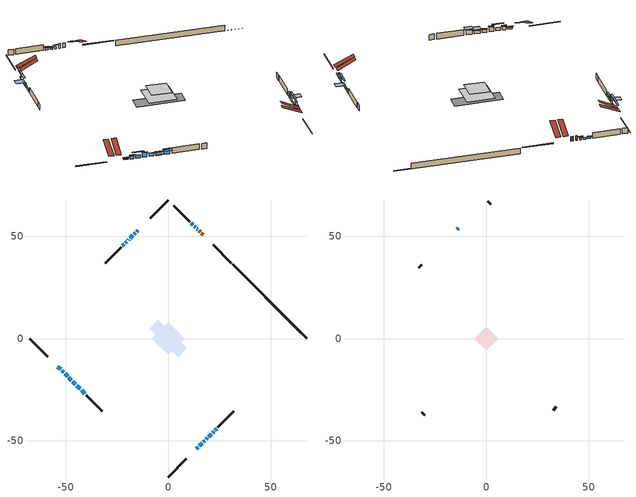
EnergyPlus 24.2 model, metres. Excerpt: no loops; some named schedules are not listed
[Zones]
conditioned space
 floor adiabatic (AdiabaticFloorConstruction): -8,0 0,8 8,0 0,-8 z1.37
 floor foundation (Slab1 construction): -9.05,4.82 -4.82,9.05 9.05,-4.82 4.82,-9.05 z-1.02
 wall outside (RimJoist1 construction): 0,-67.69 8.87,-58.82 / -67.69,0 -58.82,-8.87 / 0,67.69 -8.87,58.82 / 30.82,36.87 21.95,45.74 z1.37:1.67
 wall outside (AdiabaticWallConstruction 1): 17.02,50.67 16.18,51.51 / 15.52,52.17 15.03,52.66 z1.37:3.4
 wall outside (AdiabaticWallConstruction): -53.89,-13.8 -52.65,-15.04 z1.37:1.93; 13.8,-53.89 14.61,-53.08 / -20.3,47.39 -20.97,46.72 z1.37:2.26; 15.27,-52.42 16.56,-51.13 / -51.99,-15.7 -51.09,-16.6 / -50.44,-17.25 -49.2,-18.49 / 22.85,-44.84 23.59,-44.1 z1.37:2.67; -48.54,-19.15 -47.3,-20.39 / -42.39,-25.3 -40.72,-26.97 z1.37:3.4; -46.65,-21.05 -45.35,-22.34 / -17.34,50.35 -18.63,49.06 / 19.72,-47.97 21.01,-46.68 z1.37:2.69; -14.84,52.85 -15.41,52.28 / 13.33,54.36 12.73,54.96 z1.37:1.98; -16.07,51.62 -16.68,51.01 / 18.45,-49.24 19.06,-48.63 z1.37:2.31; 14.38,53.31 13.98,53.71 / 12.08,55.61 11.28,56.41 z1.37:2.29; 17.22,-50.47 17.8,-49.89 z1.37:1.88; -44.69,-23 -43.04,-24.65 z1.37:2.61; -19.29,48.4 -19.65,48.04 z1.37:3; -21.62,46.07 -22.43,45.26 z1.37:2.39; 21.67,-46.02 22.19,-45.5 z1.37:2.36
 wall outside (Wall1 construction): 24.24,-43.45 32.06,-35.63 / -40.06,-27.63 -32.24,-35.45 / -23.09,44.6 -30.91,36.78 / 10.63,57.06 2.81,64.88 z1.37:3.81
 wall foundation (FoundationWall1 construction): 31.48,36.21,-1.02 31.48,36.21,1.37 62.6,5.09,1.37 62.6,5.09,-0.92 67.69,0,-0.92 67.69,0,-1.02
 window (WindowConstruction): -53.89,-13.8 -52.65,-15.04 z1.37:1.93
 window (WindowConstruction 7): 13.8,-53.89 14.61,-53.08 z1.37:2.26
 window (WindowConstruction 8): 15.27,-52.42 16.56,-51.13 z1.37:2.67
 window (WindowConstruction 9): -51.99,-15.7 -51.09,-16.6 z1.37:2.67
 window (WindowConstruction 10): -50.44,-17.25 -49.2,-18.49 z1.37:2.67
 window (WindowConstruction 11): -48.54,-19.15 -47.3,-20.39 z1.37:3.4
 window (WindowConstruction 12): -46.64,-21.05 -45.35,-22.34 z1.37:2.69
 window (WindowConstruction 15): -14.84,52.85 -15.41,52.28 z1.37:1.98
 window (WindowConstruction 16): -16.07,51.62 -16.68,51.01 z1.37:2.31
 window (WindowConstruction 13): 14.38,53.31 13.98,53.71 z1.37:2.28
 window (WindowConstruction 17): -17.34,50.35 -18.63,49.06 z1.37:2.69
 window (WindowConstruction 18): 17.22,-50.47 17.79,-49.9 z1.37:1.88
 window (WindowConstruction 19): 18.45,-49.24 19.06,-48.63 z1.37:2.31
 window (WindowConstruction 20): 19.72,-47.97 21.01,-46.68 z1.37:2.69
 window (WindowConstruction 21): -44.69,-23 -43.04,-24.65 z1.37:2.61
 window (WindowConstruction 22): -42.39,-25.3 -40.72,-26.97 z1.37:3.4
 window (WindowConstruction 14): -19.29,48.4 -19.65,48.04 z1.37:2.99
 window (WindowConstruction 1): 13.33,54.37 12.73,54.96 z1.37:1.98
 window (WindowConstruction 2): 12.08,55.61 11.28,56.41 z1.37:2.28
 window (WindowConstruction 3): -20.3,47.39 -20.97,46.72 z1.37:2.26
 window (WindowConstruction 4): -21.62,46.07 -22.43,45.26 z1.37:2.38
 window (WindowConstruction 5): 21.67,-46.02 22.19,-45.5 z1.37:2.36
 window (WindowConstruction 6): 22.85,-44.84 23.58,-44.11 z1.37:2.67
 door (Door): 17.02,50.67 16.18,51.51 z1.37:3.4
 door (Door 1): 15.52,52.17 15.03,52.66 z1.37:3.4
 ceiling adiabatic (AdiabaticFloorConstruction): 0,-8 8,0 0,8 -8,0 z1.37
 roof outside (Roof2 construction): 13.15,-54.54,3.81 7.97,-49.37,7.47 6.53,-50.82,7.47 11.7,-55.99,3.81; -54.54,-13.15,3.81 -49.37,-7.97,7.47 -50.82,-6.53,7.47 -55.99,-11.7,3.81; -13.15,54.54,3.81 -7.97,49.37,7.47 -6.53,50.82,7.47 -11.7,55.99,3.81; 17.68,50.01,3.81 12.51,44.84,7.47 13.95,43.39,7.47 19.12,48.57,3.81
attic - vented
 floor to conditioned space (Floor1 construction Reversed): -5.83,0 0,5.83 5.83,0 0,-5.83 z3.81
 wall outside (AdiabaticWallConstruction): -13.8,53.89 -14.18,53.51 z1.37:2.29
 wall outside (Wall3 construction): 32.72,-34.97 34.21,-33.48 / -31.58,-36.11 -30.09,-37.6 / -31.57,36.12 -33.06,34.63 / 2.15,65.54 0.66,67.03 z1.37:3.81
 window (WindowConstruction 23): -13.8,53.89 -14.18,53.51 z1.37:2.28
 roof outside (Roof1 construction): 11.04,-56.65,3.81 5.45,-51.05,7.11 3.93,-52.56,7.11 9.53,-58.16,3.81; -56.65,-11.04,3.81 -51.05,-5.45,7.11 -52.56,-3.93,7.11 -58.16,-9.53,3.81; -11.04,56.65,3.81 -5.45,51.05,7.11 -3.93,52.56,7.11 -9.53,58.16,3.81; 19.78,47.91,3.81 14.18,42.31,7.11 15.7,40.8,7.11 21.3,46.39,3.81
shading: -16.12,51.57 -11.87,55.82 -12.19,56.15 -16.44,51.9 z5.02; -52.32,-15.37 -54.21,-13.48 -54.54,-13.8 -52.65,-15.69 z2.39; 15.04,-52.65 13.37,-54.32 13.8,-54.75 15.47,-53.08 z2.87; 16.99,-50.7 14.84,-52.85 15.27,-53.28 17.42,-51.13 z3.27; -50.77,-16.92 -52.32,-15.37 -52.64,-15.7 -51.09,-17.25 z3.13; -48.12,-19.57 -51.51,-16.18 -51.84,-16.5 -48.45,-19.89 z4.19; -47.16,-20.53 -48.68,-19.01 -49.01,-19.33 -47.48,-20.86 z3.6; -45.21,-22.48 -46.79,-20.9 -47.11,-21.23 -45.53,-22.81 z2.89; -17.14,50.55 -13.11,54.58 -13.44,54.9 -17.47,50.88 z4.42; -18.51,49.18 -14.24,53.45 -14.56,53.78 -18.84,49.5 z4.9; 13.55,54.14 14.81,52.88 15.13,53.21 13.88,54.46 z2.89; -18.96,48.73 -17.01,50.68 -19.6,53.27 -21.54,51.32 z3.15; 19.63,-48.06 15.39,-52.3 15.71,-52.63 19.95,-48.39 z4.47; 20.89,-46.8 16.62,-51.07 16.95,-51.4 21.22,-47.12 z4.9; 21.28,-46.41 19.45,-48.24 22.25,-51.04 24.08,-49.21 z3.07; -42.77,-24.92 -44.96,-22.73 -46.69,-24.45 -44.5,-26.64 z2.99; -40.45,-27.24 -42.66,-25.03 -44.16,-26.54 -41.95,-28.75 z3.78; -19.81,47.88 -19.13,48.56 -19.45,48.89 -20.13,48.21 z3.22; 12.57,55.12 13.49,54.2 13.92,54.63 13,55.55 z2.21; 11.12,56.57 12.24,55.45 12.67,55.88 11.55,57 z2.51; -21.29,46.4 -19.98,47.71 -20.41,48.14 -21.72,46.83 z2.72; -22.76,44.93 -21.3,46.39 -21.73,46.82 -23.19,45.36 z2.85; 22.3,-45.39 21.56,-46.13 21.99,-46.56 22.73,-45.82 z2.51; 23.75,-43.94 22.69,-45 23.12,-45.44 24.18,-44.37 z2.89
[Building]
Building 1: Terrain=Suburbs
[Site:Location]
Charlottetown AP_PE: Latitude {deg}=46.29; Longitude {deg}=-63.12; Time Zone {hr}=-4; Elevation {m}=48; Keep Site Location Information=Yes
[Site:GroundTemperature:Shallow]
1.81207, -0.126142, -0.281361, 0.638419, 4.33082, 8.00603, 11.1922, 13.2106, 13.3821, 11.7405, 8.63552, 5.07305
[Site:WaterMainsTemperature]
Calculation Method=Schedule; Temperature Schedule=mains temperature schedule
[Material] Roughness=Rough; Thermal Absorptance=0.9
Name | Thickness {m} | Conductivity {W/m-K} | Density {kg/m3} | Specific Heat {J/kg-K} | Solar Absorptance | Visible Absorptance
asphalt or fiberglass shingles | 0.00635 | 0.162714 | 1121.4 | 1465.45 | 0.4 | 0.4
ceiling loosefill ins | 0.0846667 | 0.0480833 | 16.02 | 1046.75 | 0.7 | 0.7
ceiling stud and cavity | 0.1397 | 0.093558 | 65.682 | 1177.47 | 0.7 | 0.7
concrete 4.0 in. | 0.1016 | 1.803125 | 2242.8 | 837.4 | 0.7 | 0.7
concrete 8.0 in. | 0.2032 | 1.803125 | 2242.8 | 837.4 | 0.7 | 0.7
door material | 0.04445 | 0.0451087 | 512.64 | 1214.23 | 0.7 | 0.7
exterior vertical ins | 0.0978042 | 0.029427 | 32.04 | 1214.23 | 0.7 | 0.7
floor covering | 0.0127 | 0.0433444 | 54.468 | 1339.84 | 0.6 | 0.6
floor rigid ins; wall rigid ins | 0.512978 | 0.029427 | 32.04 | 1214.23 | 0.7 | 0.7
floor stud and cavity | 0.1397 | 1.75129 | 37.0049 | 1207.88 | 0.7 | 0.7
furniture material conditioned space 1 | 0.1524 | 0.115458 | 640.8 | 1214.23 | 0.6 | 0.6
gypsum board | 0.0127 | 0.160291 | 801 | 837.4 | 0.6 | 0.6
gypsum board 1 | 0.0127 | 0.160291 | 801 | 837.4 | 0.7 | 0.7
osb sheathing 0.5 in. | 0.0127 | 0.115458 | 512.64 | 1214.23 | 0.7 | 0.7
osb sheathing 0.75 in. | 0.01905 | 0.115458 | 512.64 | 1214.23 | 0.7 | 0.7
osb sheathing 2.0 in. | 0.0508 | 0.115458 | 512.64 | 1214.23 | 0.7 | 0.7
rim joist rigid ins; roof rigid ins; slab rigid ins | 0.051816 | 0.029427 | 32.04 | 1214.23 | 0.7 | 0.7
rim joist stud and cavity | 0.0508 | 0.0391144 | 125.044 | 1163.47 | 0.6 | 0.6
roof stud and cavity | 0.2032 | 0.142977 | 78.34581 | 1123.46 | 0.7 | 0.7
wall stud and cavity | 0.1397 | 0.379624 | 139.0536 | 1170.24 | 0.7 | 0.7
wall stud and cavity 1 | 0.0889 | 6.9971 | 50.32683 | 1063.81 | 0.6 | 0.6
wall stud and cavity 2 | 0.0889 | 0.380278 | 52.3479 | 1209.89 | 0.7 | 0.7
wall stud and cavity 3 | 0.0889 | 0.391764 | 83.0341 | 1211.67 | 0.7 | 0.7
wood siding | 0.0254 | 0.102417 | 544.68 | 1172.36 | 0.4 | 0.4
wood siding 1 | 0.00254 | 0.102417 | 544.68 | 1172.36 | 0.4 | 0.4
wood siding 2; wood siding 3; wood siding 4 | 0.0254 | 0.102417 | 544.68 | 1172.36 | 0.7 | 0.7
[WindowMaterial:SimpleGlazingSystem]
Name | U-Factor {W/m2-K} | Solar Heat Gain Coefficient
WindowMaterial | 1.98105 | 0.41
WindowMaterial 1 | 2.01342 | 0.4
WindowMaterial 10 | 2.9236 | 0.68
WindowMaterial 11 | 1.9856 | 0.39
WindowMaterial 12 | 2.08155 | 0.4
WindowMaterial 13 | 1.7386 | 0.4
WindowMaterial 14 | 1.98787 | 0.41
WindowMaterial 15 | 2.69478 | 0.3
WindowMaterial 16 | 2.49321 | 0.34
WindowMaterial 17 | 2.58519 | 0.32
WindowMaterial 18 | 2.26325 | 0.38
WindowMaterial 19 | 1.91519 | 0.41
WindowMaterial 2 | 2.01455 | 0.38
WindowMaterial 20 | 1.74712 | 0.39
WindowMaterial 3 | 2.484125 | 0.34
WindowMaterial 4 | 2.342175 | 0.36
WindowMaterial 5 | 2.325141 | 0.36
WindowMaterial 6 | 2.27745 | 0.37
WindowMaterial 7 | 2.2025 | 0.38
WindowMaterial 8 | 2.086665 | 0.4
WindowMaterial 9 | 2.46766 | 0.34
[Construction]
AdiabaticFloorConstruction: floor stud and cavity, floor rigid ins, osb sheathing 0.75 in., floor covering
AdiabaticWallConstruction: wood siding 3, wall rigid ins, wall stud and cavity 2, gypsum board
AdiabaticWallConstruction 1: wood siding 4, wall rigid ins, wall stud and cavity 2, gypsum board
Door; Door 1: door material
Floor1 construction Reversed: gypsum board, ceiling stud and cavity, ceiling loosefill ins
FoundationWall1 construction: concrete 8.0 in., gypsum board 1
furniture construction conditioned space 1: furniture material conditioned space 1
PartitionWallConstruction: gypsum board, wall stud and cavity 3, gypsum board
RimJoist1 construction: wood siding 2, rim joist rigid ins, osb sheathing 2.0 in., rim joist stud and cavity
Roof1 construction: asphalt or fiberglass shingles
Roof2 construction: asphalt or fiberglass shingles, roof rigid ins, osb sheathing 0.75 in., roof stud and cavity, gypsum board
Slab1 construction: slab rigid ins, concrete 4.0 in.
Wall1 construction: wood siding, osb sheathing 0.5 in., wall stud and cavity, gypsum board
Wall3 construction: wood siding 1, wall stud and cavity 1
WindowConstruction: WindowMaterial
WindowConstruction 1: WindowMaterial 1
WindowConstruction 10: WindowMaterial 10
WindowConstruction 11: WindowMaterial 11
WindowConstruction 12; WindowConstruction 17; WindowConstruction 20: WindowMaterial 12
WindowConstruction 13: WindowMaterial 13
WindowConstruction 14: WindowMaterial 14
WindowConstruction 15: WindowMaterial 15
WindowConstruction 16; WindowConstruction 19: WindowMaterial 16
WindowConstruction 18: WindowMaterial 17
WindowConstruction 2: WindowMaterial 2
WindowConstruction 21: WindowMaterial 18
WindowConstruction 22: WindowMaterial 19
WindowConstruction 23: WindowMaterial 20
WindowConstruction 3: WindowMaterial 3
WindowConstruction 4: WindowMaterial 4
WindowConstruction 5: WindowMaterial 5
WindowConstruction 6: WindowMaterial 6
WindowConstruction 7: WindowMaterial 7
WindowConstruction 8: WindowMaterial 8
WindowConstruction 9: WindowMaterial 9
[Zone] Multiplier=1; Part of Total Floor Area=Yes
Name | Volume {m3}
attic - vented | 35.842
conditioned space | 649.8
[Space]
Name | Zone | Volume {m3}
attic - vented 1 | attic - vented | 35.842
conditioned space 1 | conditioned space | 649.8
[ZoneInfiltration:EffectiveLeakageArea]
infil attic - vented 1: Zone or Space=attic - vented 1; Schedule=Always On Discrete; Effective Air Leakage Area {cm2}=2431.16; Stack Coefficient=0.000399017; Wind Coefficient=3.74898e-05
[ZoneMixing]
whole house fan mix: Zone or Space=attic - vented; Schedule=Always On Continuous; Design Flow Rate Calculation Method=Flow/Zone; Design Flow Rate {m3/s}=0; Source Zone or Space=conditioned space
[SurfaceProperty:ExposedFoundationPerimeter]
Slab1: Exposed Perimeter Calculation Method=TotalExposedPerimeter; Total Exposed Perimeter {m}=51.207
[InternalMass] Zone or ZoneList=conditioned space; Space or SpaceList=conditioned space 1
Name | Construction | Surface Area {m2}
furniture mass conditioned space 1 | furniture construction conditioned space 1 | 98.1318
partition wall mass | PartitionWallConstruction | 245.33
[Lights]
interior lighting: Zone or ZoneList or Space or SpaceList=conditioned space 1; Schedule=interior lighting schedule; Design Level Calculation Method=LightingLevel; Lighting Level {W}=343.2; Return Air Fraction=0; Fraction Radiant=0.6; Fraction Visible=0.2; Fraction Replaceable=1
[People]
occupants: Zone or ZoneList or Space or SpaceList=conditioned space 1; Number of People Schedule=occupants schedule; Number of People Calculation Method=People; Number of People=3; Fraction Radiant=0.314171; Sensible Heat Fraction=0.56303; Activity Level Schedule=occupants activity schedule; Carbon Dioxide Generation Rate {m3/s-W}=0; Enable ASHRAE 55 Comfort Warnings=No; Mean Radiant Temperature Calculation Type=EnclosureAveraged
[ElectricEquipment] Zone or ZoneList or Space or SpaceList=conditioned space 1; Design Level Calculation Method=EquipmentLevel
Name | Schedule | Design Level {W} | Fraction Latent | Fraction Radiant | Fraction Lost
clothes dryer | clothes dryer schedule | 140.772 | 0.015 | 0.081 | 0.85
clothes washer | clothes washer schedule | 32.1985 | 0.03 | 0.162 | 0.7
cooking range | cooking range schedule | 215.147 | 0.08 | 0.432 | 0.2
dishwasher | dishwasher schedule | 66.8632 | 0.3 | 0.18 | 0.4
fridge | fridge schedule | 72.9452 | 0 | 0.6 | 0
mech vent bath fan 0 | mech vent bath fan 0 schedule | 50.2 | 0 | 0 | 1
mech vent bath fan 1 | mech vent bath fan 1 schedule | 50.2 | 0 | 0 | 1
mech vent house fan | mech vent house fan schedule | 0 | 0 | 0 | 1
mech vent house fan cfis | mech vent house fan cfis schedule | 0 | 0 | 0 | 0
misc plug loads | misc plug loads schedule | 494.7 | 0.045 | 0.513 | 0.1
whole house fan | Always On Discrete | 0 | 0 | 0 | 1
[OtherEquipment] Zone or ZoneList or Space or SpaceList=conditioned space 1; Design Level Calculation Method=EquipmentLevel
Name | Fuel Type | Schedule | Design Level {W} | Fraction Latent | Fraction Radiant | Fraction Lost
clothes dryer 1 | Electricity | clothes dryer schedule | 0 | 0.015 | 0.081 | 0.85
cooking range 1 | Electricity | cooking range schedule | 0 | 0.08 | 0.432 | 0.2
general water use latent | None | general water use schedule | 62.594 | 1 | 0 | 0
general water use sensible | None | general water use schedule | -61.6891 | 0 | 0.6 | 0
mech vent house fan latent load | None | Always On Discrete | 0 | 1 | 0 | 0
mech vent house fan sensible load | None | Always On Discrete | 0 | 0 | 0 | 0
water heater energy adjustment1 | Electricity | Always On Discrete | 0.01 | 0 | 0 | 1
[ZoneInfiltration:DesignFlowRate] Zone or ZoneList or Space or SpaceList=conditioned space 1; Schedule=Always On Discrete; Design Flow Rate Calculation Method=Flow/Zone; Design Flow Rate {m3/s}=0
infil flow; natural vent flow; whole house fan flow
[Foundation:Kiva]
Foundation Kiva 1: Initial Indoor Air Temperature {C}=18; Wall Height Above Grade {m}=1.36998; Wall Depth Below Slab {m}=0.2032; Custom Block Material Name 1=exterior vertical ins; Custom Block Depth 1 {m}=2.39; Custom Block X Position 1 {m}=0.2159; Custom Block Z Position 1 {m}=0
[Foundation:Kiva:Settings]
Soil Conductivity {W/m-K}=1.275747; Soil Density {kg/m3}=1842.3; Soil Specific Heat {J/kg-K}=418.7; Ground Solar Absorptivity=0.9; Ground Thermal Absorptivity=0.9; Ground Surface Roughness {m}=0.03; Far-Field Width {m}=40; Deep-Ground Boundary Condition=ZeroFlux; Deep-Ground Depth {m}=40; Minimum Cell Dimension {m}=0.2; Maximum Cell Growth Coefficient=3; Simulation Timestep=Timestep
[Exterior:Lights]
exterior lighting: Schedule=exterior lighting schedule; Design Level {W}=75.6
[Schedule:Constant]
Name | Hourly Value
Always On Continuous; mech vent house fan schedule; mech vent house fan cfis schedule; Always On Discrete | 1
occupants activity schedule | 117.228
fridge schedule | 0
[Schedule:Week:Daily]
interior lighting schedule Week Rule - Jan1-Jan27: interior lighting schedule day, interior lighting schedule day, interior lighting schedule day, interior lighting schedule day, interior lighting schedule day, interior lighting schedule day, interior lighting schedule day, interior lighting schedule default day, interior lighting schedule default day, interior lighting schedule default day, interior lighting schedule default day, interior lighting schedule default day
interior lighting schedule Week Rule - Jan28-Feb3: interior lighting schedule day, interior lighting schedule day, interior lighting schedule day, interior lighting schedule day, interior lighting schedule day 1, interior lighting schedule day 1, interior lighting schedule day 1, interior lighting schedule default day, interior lighting schedule default day, interior lighting schedule default day, interior lighting schedule default day, interior lighting schedule default day
interior lighting schedule Week Rule - Feb4-Feb24: interior lighting schedule day 1, interior lighting schedule day 1, interior lighting schedule day 1, interior lighting schedule day 1, interior lighting schedule day 1, interior lighting schedule day 1, interior lighting schedule day 1, interior lighting schedule default day, interior lighting schedule default day, interior lighting schedule default day, interior lighting schedule default day, interior lighting schedule default day
interior lighting schedule Week Rule - Feb25-Mar3: interior lighting schedule day 1, interior lighting schedule day 1, interior lighting schedule day 1, interior lighting schedule day 1, interior lighting schedule day 2, interior lighting schedule day 2, interior lighting schedule day 2, interior lighting schedule default day, interior lighting schedule default day, interior lighting schedule default day, interior lighting schedule default day, interior lighting schedule default day
interior lighting schedule Week Rule - Mar4-Mar31: interior lighting schedule day 2, interior lighting schedule day 2, interior lighting schedule day 2, interior lighting schedule day 2, interior lighting schedule day 2, interior lighting schedule day 2, interior lighting schedule day 2, interior lighting schedule default day, interior lighting schedule default day, interior lighting schedule default day, interior lighting schedule default day, interior lighting schedule default day
interior lighting schedule Week Rule - Apr1-Apr28: interior lighting schedule day 3, interior lighting schedule day 3, interior lighting schedule day 3, interior lighting schedule day 3, interior lighting schedule day 3, interior lighting schedule day 3, interior lighting schedule day 3, interior lighting schedule default day, interior lighting schedule default day, interior lighting schedule default day, interior lighting schedule default day, interior lighting schedule default day
interior lighting schedule Week Rule - Apr29-May5: interior lighting schedule day 3, interior lighting schedule day 3, interior lighting schedule day 4, interior lighting schedule day 4, interior lighting schedule day 4, interior lighting schedule day 4, interior lighting schedule day 4, interior lighting schedule default day, interior lighting schedule default day, interior lighting schedule default day, interior lighting schedule default day, interior lighting schedule default day
interior lighting schedule Week Rule - May6-May26: interior lighting schedule day 4, interior lighting schedule day 4, interior lighting schedule day 4, interior lighting schedule day 4, interior lighting schedule day 4, interior lighting schedule day 4, interior lighting schedule day 4, interior lighting schedule default day, interior lighting schedule default day, interior lighting schedule default day, interior lighting schedule default day, interior lighting schedule default day
interior lighting schedule Week Rule - May27-Jun2: interior lighting schedule day 4, interior lighting schedule day 4, interior lighting schedule day 4, interior lighting schedule day 4, interior lighting schedule day 4, interior lighting schedule day 5, interior lighting schedule day 5, interior lighting schedule default day, interior lighting schedule default day, interior lighting schedule default day, interior lighting schedule default day, interior lighting schedule default day
interior lighting schedule Week Rule - Jun3-Jun30: interior lighting schedule day 5, interior lighting schedule day 5, interior lighting schedule day 5, interior lighting schedule day 5, interior lighting schedule day 5, interior lighting schedule day 5, interior lighting schedule day 5, interior lighting schedule default day, interior lighting schedule default day, interior lighting schedule default day, interior lighting schedule default day, interior lighting schedule default day
interior lighting schedule Week Rule - Jul1-Jul28: interior lighting schedule day 6, interior lighting schedule day 6, interior lighting schedule day 6, interior lighting schedule day 6, interior lighting schedule day 6, interior lighting schedule day 6, interior lighting schedule day 6, interior lighting schedule default day, interior lighting schedule default day, interior lighting schedule default day, interior lighting schedule default day, interior lighting schedule default day
interior lighting schedule Week Rule - Jul29-Aug4: interior lighting schedule day 6, interior lighting schedule day 6, interior lighting schedule day 6, interior lighting schedule day 7, interior lighting schedule day 7, interior lighting schedule day 7, interior lighting schedule day 7, interior lighting schedule default day, interior lighting schedule default day, interior lighting schedule default day, interior lighting schedule default day, interior lighting schedule default day
interior lighting schedule Week Rule - Aug5-Aug25: interior lighting schedule day 7, interior lighting schedule day 7, interior lighting schedule day 7, interior lighting schedule day 7, interior lighting schedule day 7, interior lighting schedule day 7, interior lighting schedule day 7, interior lighting schedule default day, interior lighting schedule default day, interior lighting schedule default day, interior lighting schedule default day, interior lighting schedule default day
interior lighting schedule Week Rule - Aug26-Sep1: interior lighting schedule day 7, interior lighting schedule day 7, interior lighting schedule day 7, interior lighting schedule day 7, interior lighting schedule day 7, interior lighting schedule day 7, interior lighting schedule day 8, interior lighting schedule default day, interior lighting schedule default day, interior lighting schedule default day, interior lighting schedule default day, interior lighting schedule default day
interior lighting schedule Week Rule - Sep2-Sep29: interior lighting schedule day 8, interior lighting schedule day 8, interior lighting schedule day 8, interior lighting schedule day 8, interior lighting schedule day 8, interior lighting schedule day 8, interior lighting schedule day 8, interior lighting schedule default day, interior lighting schedule default day, interior lighting schedule default day, interior lighting schedule default day, interior lighting schedule default day
interior lighting schedule Week Rule - Sep30-Oct6: interior lighting schedule day 8, interior lighting schedule day 9, interior lighting schedule day 9, interior lighting schedule day 9, interior lighting schedule day 9, interior lighting schedule day 9, interior lighting schedule day 9, interior lighting schedule default day, interior lighting schedule default day, interior lighting schedule default day, interior lighting schedule default day, interior lighting schedule default day
interior lighting schedule Week Rule - Oct7-Oct27: interior lighting schedule day 9, interior lighting schedule day 9, interior lighting schedule day 9, interior lighting schedule day 9, interior lighting schedule day 9, interior lighting schedule day 9, interior lighting schedule day 9, interior lighting schedule default day, interior lighting schedule default day, interior lighting schedule default day, interior lighting schedule default day, interior lighting schedule default day
interior lighting schedule Week Rule - Oct28-Nov3: interior lighting schedule day 9, interior lighting schedule day 9, interior lighting schedule day 9, interior lighting schedule day 9, interior lighting schedule day 10, interior lighting schedule day 10, interior lighting schedule day 10, interior lighting schedule default day, interior lighting schedule default day, interior lighting schedule default day, interior lighting schedule default day, interior lighting schedule default day
interior lighting schedule Week Rule - Nov4-Nov24: interior lighting schedule day 10, interior lighting schedule day 10, interior lighting schedule day 10, interior lighting schedule day 10, interior lighting schedule day 10, interior lighting schedule day 10, interior lighting schedule day 10, interior lighting schedule default day, interior lighting schedule default day, interior lighting schedule default day, interior lighting schedule default day, interior lighting schedule default day
interior lighting schedule Week Rule - Nov25-Dec1: interior lighting schedule day 10, interior lighting schedule day 10, interior lighting schedule day 10, interior lighting schedule day 10, interior lighting schedule day 10, interior lighting schedule day 10, interior lighting schedule day 11, interior lighting schedule default day, interior lighting schedule default day, interior lighting schedule default day, interior lighting schedule default day, interior lighting schedule default day
interior lighting schedule Week Rule - Dec2-Dec31: interior lighting schedule day 11, interior lighting schedule day 11, interior lighting schedule day 11, interior lighting schedule day 11, interior lighting schedule day 11, interior lighting schedule day 11, interior lighting schedule day 11, interior lighting schedule default day, interior lighting schedule default day, interior lighting schedule default day, interior lighting schedule default day, interior lighting schedule default day
occupants schedule Week Rule - Jan1-Dec31: occupants schedule day, occupants schedule day, occupants schedule day, occupants schedule day, occupants schedule day, occupants schedule day, occupants schedule day, occupants schedule default day, occupants schedule default day, occupants schedule default day, occupants schedule default day, occupants schedule default day
clothes dryer schedule Week Rule - Jan1-Dec31: clothes dryer schedule day, clothes dryer schedule day, clothes dryer schedule day, clothes dryer schedule day, clothes dryer schedule day, clothes dryer schedule day, clothes dryer schedule day, clothes dryer schedule default day, clothes dryer schedule default day, clothes dryer schedule default day, clothes dryer schedule default day, clothes dryer schedule default day
clothes washer schedule Week Rule - Jan1-Dec31: clothes washer schedule day, clothes washer schedule day, clothes washer schedule day, clothes washer schedule day, clothes washer schedule day, clothes washer schedule day, clothes washer schedule day, clothes washer schedule default day, clothes washer schedule default day, clothes washer schedule default day, clothes washer schedule default day, clothes washer schedule default day
cooking range schedule Week Rule - Jan1-Dec31: cooking range schedule day, cooking range schedule day, cooking range schedule day, cooking range schedule day, cooking range schedule day, cooking range schedule day, cooking range schedule day, cooking range schedule default day, cooking range schedule default day, cooking range schedule default day, cooking range schedule default day, cooking range schedule default day
dishwasher schedule Week Rule - Jan1-Dec31: dishwasher schedule day, dishwasher schedule day, dishwasher schedule day, dishwasher schedule day, dishwasher schedule day, dishwasher schedule day, dishwasher schedule day, dishwasher schedule default day, dishwasher schedule default day, dishwasher schedule default day, dishwasher schedule default day, dishwasher schedule default day
mech vent bath fan 0 schedule Week Rule - Jan1-Dec31: mech vent bath fan 0 schedule day, mech vent bath fan 0 schedule day, mech vent bath fan 0 schedule day, mech vent bath fan 0 schedule day, mech vent bath fan 0 schedule day, mech vent bath fan 0 schedule day, mech vent bath fan 0 schedule day, mech vent bath fan 0 schedule default day, mech vent bath fan 0 schedule default day, mech vent bath fan 0 schedule default day, mech vent bath fan 0 schedule default day, mech vent bath fan 0 schedule default day
mech vent bath fan 1 schedule Week Rule - Jan1-Dec31: mech vent bath fan 1 schedule day, mech vent bath fan 1 schedule day, mech vent bath fan 1 schedule day, mech vent bath fan 1 schedule day, mech vent bath fan 1 schedule day, mech vent bath fan 1 schedule day, mech vent bath fan 1 schedule day, mech vent bath fan 1 schedule default day, mech vent bath fan 1 schedule default day, mech vent bath fan 1 schedule default day, mech vent bath fan 1 schedule default day, mech vent bath fan 1 schedule default day
misc plug loads schedule Week Rule - Jan1-Dec31: misc plug loads schedule day, misc plug loads schedule day, misc plug loads schedule day, misc plug loads schedule day, misc plug loads schedule day, misc plug loads schedule day, misc plug loads schedule day, misc plug loads schedule default day, misc plug loads schedule default day, misc plug loads schedule default day, misc plug loads schedule default day, misc plug loads schedule default day
general water use schedule Week Rule - Jan1-Dec31: general water use schedule day, general water use schedule day, general water use schedule day, general water use schedule day, general water use schedule day, general water use schedule day, general water use schedule day, general water use schedule default day, general water use schedule default day, general water use schedule default day, general water use schedule default day, general water use schedule default day
exterior lighting schedule Week Rule - Jan1-Jan27: exterior lighting schedule day, exterior lighting schedule day, exterior lighting schedule day, exterior lighting schedule day, exterior lighting schedule day, exterior lighting schedule day, exterior lighting schedule day, exterior lighting schedule default day, exterior lighting schedule default day, exterior lighting schedule default day, exterior lighting schedule default day, exterior lighting schedule default day
exterior lighting schedule Week Rule - Jan28-Feb3: exterior lighting schedule day, exterior lighting schedule day, exterior lighting schedule day, exterior lighting schedule day, exterior lighting schedule day 1, exterior lighting schedule day 1, exterior lighting schedule day 1, exterior lighting schedule default day, exterior lighting schedule default day, exterior lighting schedule default day, exterior lighting schedule default day, exterior lighting schedule default day
exterior lighting schedule Week Rule - Feb4-Feb24: exterior lighting schedule day 1, exterior lighting schedule day 1, exterior lighting schedule day 1, exterior lighting schedule day 1, exterior lighting schedule day 1, exterior lighting schedule day 1, exterior lighting schedule day 1, exterior lighting schedule default day, exterior lighting schedule default day, exterior lighting schedule default day, exterior lighting schedule default day, exterior lighting schedule default day
exterior lighting schedule Week Rule - Feb25-Mar3: exterior lighting schedule day 1, exterior lighting schedule day 1, exterior lighting schedule day 1, exterior lighting schedule day 1, exterior lighting schedule day 2, exterior lighting schedule day 2, exterior lighting schedule day 2, exterior lighting schedule default day, exterior lighting schedule default day, exterior lighting schedule default day, exterior lighting schedule default day, exterior lighting schedule default day
exterior lighting schedule Week Rule - Mar4-Mar31: exterior lighting schedule day 2, exterior lighting schedule day 2, exterior lighting schedule day 2, exterior lighting schedule day 2, exterior lighting schedule day 2, exterior lighting schedule day 2, exterior lighting schedule day 2, exterior lighting schedule default day, exterior lighting schedule default day, exterior lighting schedule default day, exterior lighting schedule default day, exterior lighting schedule default day
exterior lighting schedule Week Rule - Apr1-Apr28: exterior lighting schedule day 3, exterior lighting schedule day 3, exterior lighting schedule day 3, exterior lighting schedule day 3, exterior lighting schedule day 3, exterior lighting schedule day 3, exterior lighting schedule day 3, exterior lighting schedule default day, exterior lighting schedule default day, exterior lighting schedule default day, exterior lighting schedule default day, exterior lighting schedule default day
exterior lighting schedule Week Rule - Apr29-May5: exterior lighting schedule day 3, exterior lighting schedule day 3, exterior lighting schedule day 4, exterior lighting schedule day 4, exterior lighting schedule day 4, exterior lighting schedule day 4, exterior lighting schedule day 4, exterior lighting schedule default day, exterior lighting schedule default day, exterior lighting schedule default day, exterior lighting schedule default day, exterior lighting schedule default day
exterior lighting schedule Week Rule - May6-May26: exterior lighting schedule day 4, exterior lighting schedule day 4, exterior lighting schedule day 4, exterior lighting schedule day 4, exterior lighting schedule day 4, exterior lighting schedule day 4, exterior lighting schedule day 4, exterior lighting schedule default day, exterior lighting schedule default day, exterior lighting schedule default day, exterior lighting schedule default day, exterior lighting schedule default day
[Schedule:Year]
interior lighting schedule: interior lighting schedule Week Rule - Jan1-Jan27, 1, 1, 1, 27, interior lighting schedule Week Rule - Jan28-Feb3, 1, 28, 2, 3, interior lighting schedule Week Rule - Feb4-Feb24, 2, 4, 2, 24, interior lighting schedule Week Rule - Feb25-Mar3, 2, 25, 3, 3, interior lighting schedule Week Rule - Mar4-Mar31, 3, 4, 3, 31, interior lighting schedule Week Rule - Apr1-Apr28, 4, 1, 4, 28, interior lighting schedule Week Rule - Apr29-May5, 4, 29, 5, 5, interior lighting schedule Week Rule - May6-May26, 5, 6, 5, 26, interior lighting schedule Week Rule - May27-Jun2, 5, 27, 6, 2, interior lighting schedule Week Rule - Jun3-Jun30, 6, 3, 6, 30, interior lighting schedule Week Rule - Jul1-Jul28, 7, 1, 7, 28, interior lighting schedule Week Rule - Jul29-Aug4, 7, 29, 8, 4, interior lighting schedule Week Rule - Aug5-Aug25, 8, 5, 8, 25, interior lighting schedule Week Rule - Aug26-Sep1, 8, 26, 9, 1, interior lighting schedule Week Rule - Sep2-Sep29, 9, 2, 9, 29, interior lighting schedule Week Rule - Sep30-Oct6, 9, 30, 10, 6, interior lighting schedule Week Rule - Oct7-Oct27, 10, 7, 10, 27, interior lighting schedule Week Rule - Oct28-Nov3, 10, 28, 11, 3, interior lighting schedule Week Rule - Nov4-Nov24, 11, 4, 11, 24, interior lighting schedule Week Rule - Nov25-Dec1, 11, 25, 12, 1, interior lighting schedule Week Rule - Dec2-Dec31, 12, 2, 12, 31
occupants schedule: occupants schedule Week Rule - Jan1-Dec31, 1, 1, 12, 31
clothes dryer schedule: clothes dryer schedule Week Rule - Jan1-Dec31, 1, 1, 12, 31
clothes washer schedule: clothes washer schedule Week Rule - Jan1-Dec31, 1, 1, 12, 31
cooking range schedule: cooking range schedule Week Rule - Jan1-Dec31, 1, 1, 12, 31
dishwasher schedule: dishwasher schedule Week Rule - Jan1-Dec31, 1, 1, 12, 31
mech vent bath fan 0 schedule: mech vent bath fan 0 schedule Week Rule - Jan1-Dec31, 1, 1, 12, 31
mech vent bath fan 1 schedule: mech vent bath fan 1 schedule Week Rule - Jan1-Dec31, 1, 1, 12, 31
misc plug loads schedule: misc plug loads schedule Week Rule - Jan1-Dec31, 1, 1, 12, 31
general water use schedule: general water use schedule Week Rule - Jan1-Dec31, 1, 1, 12, 31
exterior lighting schedule: exterior lighting schedule Week Rule - Jan1-Jan27, 1, 1, 1, 27, exterior lighting schedule Week Rule - Jan28-Feb3, 1, 28, 2, 3, exterior lighting schedule Week Rule - Feb4-Feb24, 2, 4, 2, 24, exterior lighting schedule Week Rule - Feb25-Mar3, 2, 25, 3, 3, exterior lighting schedule Week Rule - Mar4-Mar31, 3, 4, 3, 31, exterior lighting schedule Week Rule - Apr1-Apr28, 4, 1, 4, 28, exterior lighting schedule Week Rule - Apr29-May5, 4, 29, 5, 5, exterior lighting schedule Week Rule - May6-May26, 5, 6, 5, 26, exterior lighting schedule Week Rule - May27-Jun2, 5, 27, 6, 2, exterior lighting schedule Week Rule - Jun3-Jun30, 6, 3, 6, 30, exterior lighting schedule Week Rule - Jul1-Jul28, 7, 1, 7, 28, exterior lighting schedule Week Rule - Jul29-Aug4, 7, 29, 8, 4, exterior lighting schedule Week Rule - Aug5-Aug25, 8, 5, 8, 25, exterior lighting schedule Week Rule - Aug26-Sep1, 8, 26, 9, 1, exterior lighting schedule Week Rule - Sep2-Sep29, 9, 2, 9, 29, exterior lighting schedule Week Rule - Sep30-Oct6, 9, 30, 10, 6, exterior lighting schedule Week Rule - Oct7-Oct27, 10, 7, 10, 27, exterior lighting schedule Week Rule - Oct28-Nov3, 10, 28, 11, 3, exterior lighting schedule Week Rule - Nov4-Nov24, 11, 4, 11, 24, exterior lighting schedule Week Rule - Nov25-Dec1, 11, 25, 12, 1, exterior lighting schedule Week Rule - Dec2-Dec31, 12, 2, 12, 31
[Schedule:Compact]
mains temperature schedule: Through: 01/01, For: AllDays, Until: 24:00, 6.42333, Through: 01/02, For: AllDays, Until: 24:00, 6.35944, Through: 01/03, For: AllDays, Until: 24:00, 6.29611, Through: 01/04, For: AllDays, Until: 24:00, 6.23333, Through: 01/05, For: AllDays, Until: 24:00, 6.17222, Through: 01/06, For: AllDays, Until: 24:00, 6.11222, Through: 01/07, For: AllDays, Until: 24:00, 6.05278, Through: 01/08, For: AllDays, Until: 24:00, 5.995, Through: 01/09, For: AllDays, Until: 24:00, 5.93778, Through: 01/10, For: AllDays, Until: 24:00, 5.88222, Through: 01/11, For: AllDays, Until: 24:00, 5.82722, Through: 01/12, For: AllDays, Until: 24:00, 5.77389, Through: 01/13, For: AllDays, Until: 24:00, 5.72111, Through: 01/14, For: AllDays, Until: 24:00, 5.67, Through: 01/15, For: AllDays, Until: 24:00, 5.62, Through: 01/16, For: AllDays, Until: 24:00, 5.57111, Through: 01/17, For: AllDays, Until: 24:00, 5.52389, Through: 01/18, For: AllDays, Until: 24:00, 5.47722, Through: 01/19, For: AllDays, Until: 24:00, 5.43222, Through: 01/20, For: AllDays, Until: 24:00, 5.38833, Through: 01/21, For: AllDays, Until: 24:00, 5.34611, Through: 01/22, For: AllDays, Until: 24:00, 5.305, Through: 01/23, For: AllDays, Until: 24:00, 5.265, Through: 01/24, For: AllDays, Until: 24:00, 5.22611, Through: 01/25, For: AllDays, Until: 24:00, 5.18889, Through: 01/26, For: AllDays, Until: 24:00, 5.15333, Through: 01/27, For: AllDays, Until: 24:00, 5.11833, Through: 01/28, For: AllDays, Until: 24:00, 5.08556, Through: 01/29, For: AllDays, Until: 24:00, 5.05333, Through: 01/30, For: AllDays, Until: 24:00, 5.02278, Through: 01/31, For: AllDays, Until: 24:00, 4.99389, Through: 02/01, For: AllDays, Until: 24:00, 4.96611, Through: 02/02, For: AllDays, Until: 24:00, 4.94, Through: 02/03, For: AllDays, Until: 24:00, 4.915, Through: 02/04, For: AllDays, Until: 24:00, 4.89167, Through: 02/05, For: AllDays, Until: 24:00, 4.87, Through: 02/06, For: AllDays, Until: 24:00, 4.84944, Through: 02/07, For: AllDays, Until: 24:00, 4.83, Through: 02/08, For: AllDays, Until: 24:00, 4.81222, Through: 02/09, For: AllDays, Until: 24:00, 4.79611, Through: 02/10, For: AllDays, Until: 24:00, 4.78167, Through: 02/11, For: AllDays, Until: 24:00, 4.76833, Through: 02/12, For: AllDays, Until: 24:00, 4.75611, Through: 02/13, For: AllDays, Until: 24:00, 4.74611, Through: 02/14, For: AllDays, Until: 24:00, 4.73722, Through: 02/15, For: AllDays, Until: 24:00, 4.72944, Through: 02/16, For: AllDays, Until: 24:00, 4.72389, Through: 02/17, For: AllDays, Until: 24:00, 4.71944, Through: 02/18, For: AllDays, Until: 24:00, 4.71611, Through: 02/19, For: AllDays, Until: 24:00, 4.715, Through: 02/20, For: AllDays, Until: 24:00, 4.715, Through: 02/21, For: AllDays, Until: 24:00, 4.71611, Through: 02/22, For: AllDays, Until: 24:00, 4.71944, Through: 02/23, For: AllDays, Until: 24:00, 4.72389, Through: 02/24, For: AllDays, Until: 24:00, 4.72944, Through: 02/25, For: AllDays, Until: 24:00, 4.73722, Through: 02/26, For: AllDays, Until: 24:00, 4.74611, Through: 02/27, For: AllDays, Until: 24:00, 4.75611, Through: 02/28, For: AllDays, Until: 24:00, 4.76778, Through: 03/01, For: AllDays, Until: 24:00, 4.78111, Through: 03/02, For: AllDays, Until: 24:00, 4.79611, Through: 03/03, For: AllDays, Until: 24:00, 4.81222, Through: 03/04, For: AllDays, Until: 24:00, 4.83, Through: 03/05, For: AllDays, Until: 24:00, 4.84889, Through: 03/06, For: AllDays, Until: 24:00, 4.86944, Through: 03/07, For: AllDays, Until: 24:00, 4.89167, Through: 03/08, For: AllDays, Until: 24:00, 4.915, Through: 03/09, For: AllDays, Until: 24:00, 4.93944, Through: 03/10, For: AllDays, Until: 24:00, 4.96611, Through: 03/11, For: AllDays, Until: 24:00, 4.99333, Through: 03/12, For: AllDays, Until: 24:00, 5.02278, Through: 03/13, For: AllDays, Until: 24:00, 5.05333, Through: 03/14, For: AllDays, Until: 24:00, 5.085, Through: 03/15, For: AllDays, Until: 24:00, 5.11833, Through: 03/16, For: AllDays, Until: 24:00, 5.15278, Through: 03/17, For: AllDays, Until: 24:00, 5.18833, Through: 03/18, For: AllDays, Until: 24:00, 5.22556, Through: 03/19, For: AllDays, Until: 24:00, 5.26444, Through: 03/20, For: AllDays, Until: 24:00, 5.30444, Through: 03/21, For: AllDays, Until: 24:00, 5.34556, Through: 03/22, For: AllDays, Until: 24:00, 5.38778, Through: 03/23, For: AllDays, Until: 24:00, 5.43167, Through: 03/24, For: AllDays, Until: 24:00, 5.47667, Through: 03/25, For: AllDays, Until: 24:00, 5.52333, Through: 03/26, For: AllDays, Until: 24:00, 5.57056, Through: 03/27, For: AllDays, Until: 24:00, 5.61944, Through: 03/28, For: AllDays, Until: 24:00, 5.66944, Through: 03/29, For: AllDays, Until: 24:00, 5.72056, Through: 03/30, For: AllDays, Until: 24:00, 5.77333, Through: 03/31, For: AllDays, Until: 24:00, 5.82667, Through: 04/01, For: AllDays, Until: 24:00, 5.88111, Through: 04/02, For: AllDays, Until: 24:00, 5.93722, Through: 04/03, For: AllDays, Until: 24:00, 5.99389, Through: 04/04, For: AllDays, Until: 24:00, 6.05222, Through: 04/05, For: AllDays, Until: 24:00, 6.11111, Through: 04/06, For: AllDays, Until: 24:00, 6.17167, Through: 04/07, For: AllDays, Until: 24:00, 6.23278, Through: 04/08, For: AllDays, Until: 24:00, 6.295, Through: 04/09, For: AllDays, Until: 24:00, 6.35833, Through: 04/10, For: AllDays, Until: 24:00, 6.42278, Through: 04/11, For: AllDays, Until: 24:00, 6.48778, Through: 04/12, For: AllDays, Until: 24:00, 6.55444, Through: 04/13, For: AllDays, Until: 24:00, 6.62167, Through: 04/14, For: AllDays, Until: 24:00, 6.68944, Through: 04/15, For: AllDays, Until: 24:00, 6.75833, Through: 04/16, For: AllDays, Until: 24:00, 6.82833, Through: 04/17, For: AllDays, Until: 24:00, 6.89889, Through: 04/18, For: AllDays, Until: 24:00, 6.97056, Through: 04/19, For: AllDays, Until: 24:00, 7.04278, Through: 04/20, For: AllDays, Until: 24:00, 7.11611, Through: 04/21, For: AllDays, Until: 24:00, 7.19, Through: 04/22, For: AllDays, Until: 24:00, 7.265, Through: 04/23, For: AllDays, Until: 24:00, 7.34, Through: 04/24, For: AllDays, Until: 24:00, 7.41611, Through: 04/25, For: AllDays, Until: 24:00, 7.49333, Through: 04/26, For: AllDays, Until: 24:00, 7.57056, Through: 04/27, For: AllDays, Until: 24:00, 7.64889, Through: 04/28, For: AllDays, Until: 24:00, 7.72722, Through: 04/29, For: AllDays, Until: 24:00, 7.80667, Through: 04/30, For: AllDays, Until: 24:00, 7.88667, Through: 05/01, For: AllDays, Until: 24:00, 7.96722, Through: 05/02, For: AllDays, Until: 24:00, 8.04778, Through: 05/03, For: AllDays, Until: 24:00, 8.12944, Through: 05/04, For: AllDays, Until: 24:00, 8.21111, Through: 05/05, For: AllDays, Until: 24:00, 8.29333, Through: 05/06, For: AllDays, Until: 24:00, 8.37611, Through: 05/07, For: AllDays, Until: 24:00, 8.45944, Through: 05/08, For: AllDays, Until: 24:00, 8.54278, Through: 05/09, For: AllDays, Until: 24:00, 8.62667, Through: 05/10, For: AllDays, Until: 24:00, 8.71111, Through: 05/11, For: AllDays, Until: 24:00, 8.79556, Through: 05/12, For: AllDays, Until: 24:00, 8.88056, Through: 05/13, For: AllDays, Until: 24:00, 8.96556, Through: 05/14, For: AllDays, Until: 24:00, 9.05056, Through: 05/15, For: AllDays, Until: 24:00, 9.13611, Through: 05/16, For: AllDays, Until: 24:00, 9.22167, Through: 05/17, For: AllDays, Until: 24:00, 9.30722, Through: 05/18, For: AllDays, Until: 24:00, 9.39333, Through: 05/19, For: AllDays, Until: 24:00, 9.47944, Through: 05/20, For: AllDays, Until: 24:00, 9.56556, Through: 05/21, For: AllDays, Until: 24:00, 9.65167, Through: 05/22, For: AllDays, Until: 24:00, 9.73778, Through: 05/23, For: AllDays, Until: 24:00, 9.82389, Through: 05/24, For: AllDays, Until: 24:00, 9.90944, Through: 05/25, For: AllDays, Until: 24:00, 9.99556, Through: 05/26, For: AllDays, Until: 24:00, 10.0817, Through: 05/27, For: AllDays, Until: 24:00, 10.1678, Through: 05/28, For: AllDays, Until: 24:00, 10.2533, Through: 05/29, For: AllDays, Until: 24:00, 10.3389, Through: 05/30, For: AllDays, Until: 24:00, 10.4239, Through: 05/31, For: AllDays, Until: 24:00, 10.5094, Through: 06/01, For: AllDays, Until: 24:00, 10.5944, Through: 06/02, For: AllDays, Until: 24:00, 10.6789, Through: 06/03, For: AllDays, Until: 24:00, 10.7633, Through: 06/04, For: AllDays, Until: 24:00, 10.8472, Through: 06/05, For: AllDays, Until: 24:00, 10.9311, Through: 06/06, For: AllDays, Until: 24:00, 11.0144, Through: 06/07, For: AllDays, Until: 24:00, 11.0972, Through: 06/08, For: AllDays, Until: 24:00, 11.18, Through: 06/09, For: AllDays, Until: 24:00, 11.2622, Through: 06/10, For: AllDays, Until: 24:00, 11.3439, Through: 06/11, For: AllDays, Until: 24:00, 11.425, Through: 06/12, For: AllDays, Until: 24:00, 11.5056, Through: 06/13, For: AllDays, Until: 24:00, 11.5861, Through: 06/14, For: AllDays, Until: 24:00, 11.6656, Through: 06/15, For: AllDays, Until: 24:00, 11.7444, Through: 06/16, For: AllDays, Until: 24:00, 11.8228, Through: 06/17, For: AllDays, Until: 24:00, 11.9006, Through: 06/18, For: AllDays, Until: 24:00, 11.9778, Through: 06/19, For: AllDays, Until: 24:00, 12.0544, Through: 06/20, For: AllDays, Until: 24:00, 12.1306, Through: 06/21, For: AllDays, Until: 24:00, 12.2056, Through: 06/22, For: AllDays, Until: 24:00, 12.28, Through: 06/23, For: AllDays, Until: 24:00, 12.3533, Through: 06/24, For: AllDays, Until: 24:00, 12.4261, Through: 06/25, For: AllDays, Until: 24:00, 12.4983, Through: 06/26, For: AllDays, Until: 24:00, 12.5694, Through: 06/27, For: AllDays, Until: 24:00, 12.64, Through: 06/28, For: AllDays, Until: 24:00, 12.7094, Through: 06/29, For: AllDays, Until: 24:00, 12.7778, Through: 06/30, For: AllDays, Until: 24:00, 12.8456, Through: 07/01, For: AllDays, Until: 24:00, 12.9122, Through: 07/02, For: AllDays, Until: 24:00, 12.9783, Through: 07/03, For: AllDays, Until: 24:00, 13.0428, Through: 07/04, For: AllDays, Until: 24:00, 13.1067, Through: 07/05, For: AllDays, Until: 24:00, 13.17, Through: 07/06, For: AllDays, Until: 24:00, 13.2317, Through: 07/07, For: AllDays, Until: 24:00, 13.2922, Through: 07/08, For: AllDays, Until: 24:00, 13.3522, Through: 07/09, For: AllDays, Until: 24:00, 13.4111, Through: 07/10, For: AllDays, Until: 24:00, 13.4683, Through: 07/11, For: AllDays, Until: 24:00, 13.525, Through: 07/12, For: AllDays, Until: 24:00, 13.5806, Through: 07/13, For: AllDays, Until: 24:00, 13.6344, Through: 07/14, For: AllDays, Until: 24:00, 13.6878, Through: 07/15, For: AllDays, Until: 24:00, 13.7394, Through: 07/16, For: AllDays, Until: 24:00, 13.79, Through: 07/17, For: AllDays, Until: 24:00, 13.8394, Through: 07/18, For: AllDays, Until: 24:00, 13.8878, Through: 07/19, For: AllDays, Until: 24:00, 13.935, Through: 07/20, For: AllDays, Until: 24:00, 13.9806, Through: 07/21, For: AllDays, Until: 24:00, 14.025, Through: 07/22, For: AllDays, Until: 24:00, 14.0683, Through: 07/23, For: AllDays, Until: 24:00, 14.1106, Through: 07/24, For: AllDays, Until: 24:00, 14.1511, Through: 07/25, For: AllDays, Until: 24:00, 14.19, Through: 07/26, For: AllDays, Until: 24:00, 14.2283, Through: 07/27, For: AllDays, Until: 24:00, 14.265, Through: 07/28, For: AllDays, Until: 24:00, 14.3, Through: 07/29, For: AllDays, Until: 24:00, 14.3344, Through: 07/30, For: AllDays, Until: 24:00, 14.3667, Through: 07/31, For: AllDays, Until: 24:00, 14.3983, Through: 08/01, For: AllDays, Until: 24:00, 14.4278, Through: 08/02, For: AllDays, Until: 24:00, 14.4561, Through: 08/03, For: AllDays, Until: 24:00, 14.4833, Through: 08/04, For: AllDays, Until: 24:00, 14.5089, Through: 08/05, For: AllDays, Until: 24:00, 14.5333, Through: 08/06, For: AllDays, Until: 24:00, 14.5561, Through: 08/07, For: AllDays, Until: 24:00, 14.5772, Through: 08/08, For: AllDays, Until: 24:00, 14.5972, Through: 08/09, For: AllDays, Until: 24:00, 14.6156, Through: 08/10, For: AllDays, Until: 24:00, 14.6328, Through: 08/11, For: AllDays, Until: 24:00, 14.6483, Through: 08/12, For: AllDays, Until: 24:00, 14.6622, Through: 08/13, For: AllDays, Until: 24:00, 14.675, Through: 08/14, For: AllDays, Until: 24:00, 14.6861, Through: 08/15, For: AllDays, Until: 24:00, 14.6961, Through: 08/16, For: AllDays, Until: 24:00, 14.7044, Through: 08/17, For: AllDays, Until: 24:00, 14.7111, Through: 08/18, For: AllDays, Until: 24:00, 14.7161, Through: 08/19, For: AllDays, Until: 24:00, 14.72, Through: 08/20, For: AllDays, Until: 24:00, 14.7222, Through: 08/21, For: AllDays, Until: 24:00, 14.7233, Through: 08/22, For: AllDays, Until: 24:00, 14.7228, Through: 08/23, For: AllDays, Until: 24:00, 14.7206, Through: 08/24, For: AllDays, Until: 24:00, 14.7167, Through: 08/25, For: AllDays, Until: 24:00, 14.7117, Through: 08/26, For: AllDays, Until: 24:00, 14.705, Through: 08/27, For: AllDays, Until: 24:00, 14.6972, Through: 08/28, For: AllDays, Until: 24:00, 14.6878, Through: 08/29, For: AllDays, Until: 24:00, 14.6767, Through: 08/30, For: AllDays, Until: 24:00, 14.6639, Through: 08/31, For: AllDays, Until: 24:00, 14.65, Through: 09/01, For: AllDays, Until: 24:00, 14.635, Through: 09/02, For: AllDays, Until: 24:00, 14.6178, Through: 09/03, For: AllDays, Until: 24:00, 14.5994, Through: 09/04, For: AllDays, Until: 24:00, 14.58, Through: 09/05, For: AllDays, Until: 24:00, 14.5589, Through: 09/06, For: AllDays, Until: 24:00, 14.5361, Through: 09/07, For: AllDays, Until: 24:00, 14.5122, Through: 09/08, For: AllDays, Until: 24:00, 14.4867, Through: 09/09, For: AllDays, Until: 24:00, 14.46, Through: 09/10, For: AllDays, Until: 24:00, 14.4317, Through: 09/11, For: AllDays, Until: 24:00, 14.4017, Through: 09/12, For: AllDays, Until: 24:00, 14.3706, Through: 09/13, For: AllDays, Until: 24:00, 14.3383, Through: 09/14, For: AllDays, Until: 24:00, 14.3044, Through: 09/15, For: AllDays, Until: 24:00, 14.2694, Through: 09/16, For: AllDays, Until: 24:00, 14.2328, Through: 09/17, For: AllDays, Until: 24:00, 14.195, Through: 09/18, For: AllDays, Until: 24:00, 14.1561, Through: 09/19, For: AllDays, Until: 24:00, 14.1156, Through: 09/20, For: AllDays, Until: 24:00, 14.0733, Through: 09/21, For: AllDays, Until: 24:00, 14.0306, Through: 09/22, For: AllDays, Until: 24:00, 13.9861, Through: 09/23, For: AllDays, Until: 24:00, 13.9406, Through: 09/24, For: AllDays, Until: 24:00, 13.8939, Through: 09/25, For: AllDays, Until: 24:00, 13.8456, Through: 09/26, For: AllDays, Until: 24:00, 13.7961, Through: 09/27, For: AllDays, Until: 24:00, 13.7456, Through: 09/28, For: AllDays, Until: 24:00, 13.6939, Through: 09/29, For: AllDays, Until: 24:00, 13.6411, Through: 09/30, For: AllDays, Until: 24:00, 13.5872, Through: 10/01, For: AllDays, Until: 24:00, 13.5317, Through: 10/02, For: AllDays, Until: 24:00, 13.4756, Through: 10/03, For: AllDays, Until: 24:00, 13.4178, Through: 10/04, For: AllDays, Until: 24:00, 13.3594, Through: 10/05, For: AllDays, Until: 24:00, 13.3, Through: 10/06, For: AllDays, Until: 24:00, 13.2394, Through: 10/07, For: AllDays, Until: 24:00, 13.1772, Through: 10/08, For: AllDays, Until: 24:00, 13.1144, Through: 10/09, For: AllDays, Until: 24:00, 13.0511, Through: 10/10, For: AllDays, Until: 24:00, 12.9861, Through: 10/11, For: AllDays, Until: 24:00, 12.9206, Through: 10/12, For: AllDays, Until: 24:00, 12.8539, Through: 10/13, For: AllDays, Until: 24:00, 12.7861, Through: 10/14, For: AllDays, Until: 24:00, 12.7178, Through: 10/15, For: AllDays, Until: 24:00, 12.6483, Through: 10/16, For: AllDays, Until: 24:00, 12.5783, Through: 10/17, For: AllDays, Until: 24:00, 12.5072, Through: 10/18, For: AllDays, Until: 24:00, 12.435, Through: 10/19, For: AllDays, Until: 24:00, 12.3622, Through: 10/20, For: AllDays, Until: 24:00, 12.2889, Through: 10/21, For: AllDays, Until: 24:00, 12.2144, Through: 10/22, For: AllDays, Until: 24:00, 12.1394, Through: 10/23, For: AllDays, Until: 24:00, 12.0639, Through: 10/24, For: AllDays, Until: 24:00, 11.9872, Through: 10/25, For: AllDays, Until: 24:00, 11.9106, Through: 10/26, For: AllDays, Until: 24:00, 11.8328, Through: 10/27, For: AllDays, Until: 24:00, 11.7544, Through: 10/28, For: AllDays, Until: 24:00, 11.675, Through: 10/29, For: AllDays, Until: 24:00, 11.5956, Through: 10/30, For: AllDays, Until: 24:00, 11.5156, Through: 10/31, For: AllDays, Until: 24:00, 11.435, Through: 11/01, For: AllDays, Until: 24:00, 11.3539, Through: 11/02, For: AllDays, Until: 24:00, 11.2722, Through: 11/03, For: AllDays, Until: 24:00, 11.19, Through: 11/04, For: AllDays, Until: 24:00, 11.1078, Through: 11/05, For: AllDays, Until: 24:00, 11.0244, Through: 11/06, For: AllDays, Until: 24:00, 10.9411, Through: 11/07, For: AllDays, Until: 24:00, 10.8578, Through: 11/08, For: AllDays, Until: 24:00, 10.7739, Through: 11/09, For: AllDays, Until: 24:00, 10.6894, Through: 11/10, For: AllDays, Until: 24:00, 10.6044, Through: 11/11, For: AllDays, Until: 24:00, 10.52, Through: 11/12, For: AllDays, Until: 24:00, 10.4344, Through: 11/13, For: AllDays, Until: 24:00, 10.3494, Through: 11/14, For: AllDays, Until: 24:00, 10.2639, Through: 11/15, For: AllDays, Until: 24:00, 10.1783, Through: 11/16, For: AllDays, Until: 24:00, 10.0922, Through: 11/17, For: AllDays, Until: 24:00, 10.0061, Through: 11/18, For: AllDays, Until: 24:00, 9.92056, Through: 11/19, For: AllDays, Until: 24:00, 9.83444, Through: 11/20, For: AllDays, Until: 24:00, 9.74833, Through: 11/21, For: AllDays, Until: 24:00, 9.66222, Through: 11/22, For: AllDays, Until: 24:00, 9.57611, Through: 11/23, For: AllDays, Until: 24:00, 9.49, Through: 11/24, For: AllDays, Until: 24:00, 9.40389, Through: 11/25, For: AllDays, Until: 24:00, 9.31778, Through: 11/26, For: AllDays, Until: 24:00, 9.23222, Through: 11/27, For: AllDays, Until: 24:00, 9.14667, Through: 11/28, For: AllDays, Until: 24:00, 9.06111, Through: 11/29, For: AllDays, Until: 24:00, 8.97611, Through: 11/30, For: AllDays, Until: 24:00, 8.89056, Through: 12/01, For: AllDays, Until: 24:00, 8.80611, Through: 12/02, For: AllDays, Until: 24:00, 8.72167, Through: 12/03, For: AllDays, Until: 24:00, 8.63722, Through: 12/04, For: AllDays, Until: 24:00, 8.55333, Through: 12/05, For: AllDays, Until: 24:00, 8.47, Through: 12/06, For: AllDays, Until: 24:00, 8.38667, Through: 12/07, For: AllDays, Until: 24:00, 8.30389, Through: 12/08, For: AllDays, Until: 24:00, 8.22111, Through: 12/09, For: AllDays, Until: 24:00, 8.13944, Through: 12/10, For: AllDays, Until: 24:00, 8.05778, Through: 12/11, For: AllDays, Until: 24:00, 7.97667, Through: 12/12, For: AllDays, Until: 24:00, 7.89667, Through: 12/13, For: AllDays, Until: 24:00, 7.81667, Through: 12/14, For: AllDays, Until: 24:00, 7.73722, Through: 12/15, For: AllDays, Until: 24:00, 7.65833, Through: 12/16, For: AllDays, Until: 24:00, 7.58, Through: 12/17, For: AllDays, Until: 24:00, 7.50278, Through: 12/18, For: AllDays, Until: 24:00, 7.42556, Through: 12/19, For: AllDays, Until: 24:00, 7.34944, Through: 12/20, For: AllDays, Until: 24:00, 7.27389, Through: 12/21, For: AllDays, Until: 24:00, 7.19944, Through: 12/22, For: AllDays, Until: 24:00, 7.12556, Through: 12/23, For: AllDays, Until: 24:00, 7.05222, Through: 12/24, For: AllDays, Until: 24:00, 6.97944, Through: 12/25, For: AllDays, Until: 24:00, 6.90778, Through: 12/26, For: AllDays, Until: 24:00, 6.83722, Through: 12/27, For: AllDays, Until: 24:00, 6.76722, Through: 12/28, For: AllDays, Until: 24:00, 6.69778, Through: 12/29, For: AllDays, Until: 24:00, 6.63, Through: 12/30, For: AllDays, Until: 24:00, 6.56222, Through: 12/31, For: AllDays, Until: 24:00, 6.49611
